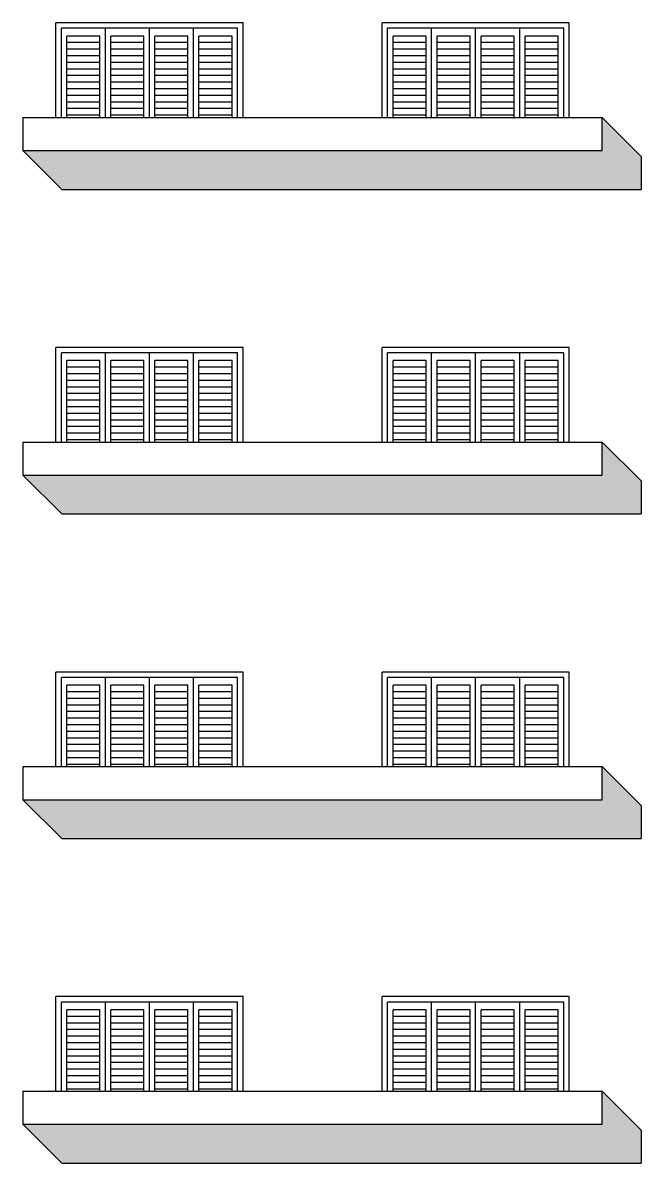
# Model space of a CAD drawing. Header units: millimetres. Extents: x 935 to 1399, y 512 to 900.
# Drawn here: x 1008.19 to 1013.81, y 651.81 to 662.17 of the extents above; entities that cross this region are included whole.
import ezdxf

# ---------------------------------------------------------------- set-up
doc = ezdxf.new("R2010")
doc.units = ezdxf.units.MM

msp = doc.modelspace()

# ---------------------------------------------------------------- hatches: boundary and pattern name
h = msp.add_hatch(color=253)
h.paths.add_polyline_path([(1013.81034, 660.95619), (1013.45679, 661.30975), (1013.45679, 661.00975), (1008.19429, 661.00975), (1008.54784, 660.65619), (1013.81034, 660.65619)])
h.paths.add_polyline_path([(1013.81034, 658.00619), (1013.45679, 658.35975), (1013.45679, 658.05975), (1008.19429, 658.05975), (1008.54784, 657.70619), (1013.81034, 657.70619)])
h.paths.add_polyline_path([(1013.81034, 655.05619), (1013.45679, 655.40975), (1013.45679, 655.10975), (1008.19429, 655.10975), (1008.54784, 654.75619), (1013.81034, 654.75619)])
msp.add_hatch(color=253).paths.add_polyline_path([(1013.81034, 652.10619), (1013.45679, 652.45975), (1013.45679, 652.15975), (1008.19429, 652.15975), (1008.54784, 651.80619), (1013.81034, 651.80619)])

# ---------------------------------------------------------------- linework, layer by layer
for p, q in [((1010.19429, 662.16975), (1008.49429, 662.16975)), ((1008.49429, 661.30975), (1008.49429, 662.16975)), ((1010.19429, 661.30975), (1010.19429, 662.16975)), ((1013.15679, 662.16975), (1011.45679, 662.16975)), ((1011.45679, 661.30975), (1011.45679, 662.16975)), ((1013.15679, 661.30975), (1013.15679, 662.16975)), ((1010.14429, 662.11975), (1008.54429, 662.11975)), ((1008.54429, 661.30975), (1008.54429, 662.11975)), ((1008.89429, 662.04975), (1008.59429, 662.04975)), ((1008.59429, 661.30975), (1008.59429, 662.04975)), ((1008.89429, 661.30975), (1008.89429, 662.04975)), ((1008.94429, 661.30975), (1008.94429, 662.11975)), ((1009.29429, 662.04975), (1008.99429, 662.04975)), ((1008.99429, 661.30975), (1008.99429, 662.04975)), ((1009.29429, 661.30975), (1009.29429, 662.04975)), ((1009.34429, 661.30975), (1009.34429, 662.11975)), ((1009.69429, 662.04975), (1009.39429, 662.04975)), ((1009.39429, 661.30975), (1009.39429, 662.04975)), ((1009.69429, 661.30975), (1009.69429, 662.04975)), ((1009.74429, 661.30975), (1009.74429, 662.11975)), ((1010.09429, 662.04975), (1009.79429, 662.04975)), ((1009.79429, 661.30975), (1009.79429, 662.04975)), ((1010.09429, 661.30975), (1010.09429, 662.04975)), ((1010.14429, 661.30975), (1010.14429, 662.11975)), ((1013.10679, 662.11975), (1011.50679, 662.11975)), ((1011.50679, 661.30975), (1011.50679, 662.11975)), ((1011.85679, 662.04975), (1011.55679, 662.04975)), ((1011.55679, 661.30975), (1011.55679, 662.04975)), ((1011.85679, 661.30975), (1011.85679, 662.04975)), ((1011.90679, 661.30975), (1011.90679, 662.11975)), ((1012.25679, 662.04975), (1011.95679, 662.04975)), ((1011.95679, 661.30975), (1011.95679, 662.04975)), ((1012.25679, 661.30975), (1012.25679, 662.04975)), ((1012.30679, 661.30975), (1012.30679, 662.11975)), ((1012.65679, 662.04975), (1012.35679, 662.04975)), ((1012.35679, 661.30975), (1012.35679, 662.04975)), ((1012.65679, 661.30975), (1012.65679, 662.04975)), ((1012.70679, 661.30975), (1012.70679, 662.11975)), ((1013.05679, 662.04975), (1012.75679, 662.04975)), ((1012.75679, 661.30975), (1012.75679, 662.04975)), ((1013.05679, 661.30975), (1013.05679, 662.04975)), ((1013.10679, 661.30975), (1013.10679, 662.11975)), ((1008.89429, 661.98975), (1008.59429, 661.98975)), ((1008.89429, 661.92975), (1008.59429, 661.92975)), ((1009.29429, 661.98975), (1008.99429, 661.98975)), ((1009.29429, 661.92975), (1008.99429, 661.92975)), ((1009.69429, 661.98975), (1009.39429, 661.98975)), ((1009.69429, 661.92975), (1009.39429, 661.92975)), ((1010.09429, 661.98975), (1009.79429, 661.98975)), ((1010.09429, 661.92975), (1009.79429, 661.92975)), ((1011.85679, 661.98975), (1011.55679, 661.98975)), ((1011.85679, 661.92975), (1011.55679, 661.92975)), ((1012.25679, 661.98975), (1011.95679, 661.98975)), ((1012.25679, 661.92975), (1011.95679, 661.92975)), ((1012.65679, 661.98975), (1012.35679, 661.98975)), ((1012.65679, 661.92975), (1012.35679, 661.92975)), ((1013.05679, 661.98975), (1012.75679, 661.98975)), ((1013.05679, 661.92975), (1012.75679, 661.92975)), ((1008.89429, 661.86975), (1008.59429, 661.86975)), ((1009.29429, 661.86975), (1008.99429, 661.86975)), ((1009.69429, 661.86975), (1009.39429, 661.86975)), ((1010.09429, 661.86975), (1009.79429, 661.86975)), ((1011.85679, 661.86975), (1011.55679, 661.86975)), ((1012.25679, 661.86975), (1011.95679, 661.86975)), ((1012.65679, 661.86975), (1012.35679, 661.86975)), ((1013.05679, 661.86975), (1012.75679, 661.86975)), ((1008.89429, 661.80975), (1008.59429, 661.80975)), ((1008.89429, 661.74975), (1008.59429, 661.74975)), ((1009.29429, 661.80975), (1008.99429, 661.80975)), ((1009.29429, 661.74975), (1008.99429, 661.74975)), ((1009.69429, 661.80975), (1009.39429, 661.80975)), ((1009.69429, 661.74975), (1009.39429, 661.74975)), ((1010.09429, 661.80975), (1009.79429, 661.80975)), ((1010.09429, 661.74975), (1009.79429, 661.74975)), ((1011.85679, 661.80975), (1011.55679, 661.80975)), ((1011.85679, 661.74975), (1011.55679, 661.74975)), ((1012.25679, 661.80975), (1011.95679, 661.80975)), ((1012.25679, 661.74975), (1011.95679, 661.74975)), ((1012.65679, 661.80975), (1012.35679, 661.80975)), ((1012.65679, 661.74975), (1012.35679, 661.74975)), ((1013.05679, 661.80975), (1012.75679, 661.80975)), ((1013.05679, 661.74975), (1012.75679, 661.74975)), ((1008.89429, 661.68975), (1008.59429, 661.68975)), ((1008.89429, 661.62975), (1008.59429, 661.62975)), ((1009.29429, 661.68975), (1008.99429, 661.68975)), ((1009.29429, 661.62975), (1008.99429, 661.62975)), ((1009.69429, 661.68975), (1009.39429, 661.68975)), ((1009.69429, 661.62975), (1009.39429, 661.62975)), ((1010.09429, 661.68975), (1009.79429, 661.68975)), ((1010.09429, 661.62975), (1009.79429, 661.62975)), ((1011.85679, 661.68975), (1011.55679, 661.68975)), ((1011.85679, 661.62975), (1011.55679, 661.62975)), ((1012.25679, 661.68975), (1011.95679, 661.68975)), ((1012.25679, 661.62975), (1011.95679, 661.62975)), ((1012.65679, 661.68975), (1012.35679, 661.68975)), ((1012.65679, 661.62975), (1012.35679, 661.62975)), ((1013.05679, 661.68975), (1012.75679, 661.68975)), ((1013.05679, 661.62975), (1012.75679, 661.62975)), ((1008.89429, 661.56975), (1008.59429, 661.56975)), ((1008.89429, 661.50975), (1008.59429, 661.50975)), ((1009.29429, 661.56975), (1008.99429, 661.56975)), ((1009.29429, 661.50975), (1008.99429, 661.50975)), ((1009.69429, 661.56975), (1009.39429, 661.56975)), ((1009.69429, 661.50975), (1009.39429, 661.50975)), ((1010.09429, 661.56975), (1009.79429, 661.56975)), ((1010.09429, 661.50975), (1009.79429, 661.50975)), ((1011.85679, 661.56975), (1011.55679, 661.56975)), ((1011.85679, 661.50975), (1011.55679, 661.50975)), ((1012.25679, 661.56975), (1011.95679, 661.56975)), ((1012.25679, 661.50975), (1011.95679, 661.50975)), ((1012.65679, 661.56975), (1012.35679, 661.56975)), ((1012.65679, 661.50975), (1012.35679, 661.50975)), ((1013.05679, 661.56975), (1012.75679, 661.56975)), ((1013.05679, 661.50975), (1012.75679, 661.50975)), ((1008.89429, 661.44975), (1008.59429, 661.44975)), ((1009.29429, 661.44975), (1008.99429, 661.44975)), ((1009.69429, 661.44975), (1009.39429, 661.44975)), ((1010.09429, 661.44975), (1009.79429, 661.44975)), ((1011.85679, 661.44975), (1011.55679, 661.44975)), ((1012.25679, 661.44975), (1011.95679, 661.44975)), ((1012.65679, 661.44975), (1012.35679, 661.44975)), ((1013.05679, 661.44975), (1012.75679, 661.44975)), ((1008.89429, 661.38975), (1008.59429, 661.38975)), ((1008.89429, 661.32975), (1008.59429, 661.32975)), ((1009.29429, 661.38975), (1008.99429, 661.38975)), ((1009.29429, 661.32975), (1008.99429, 661.32975)), ((1009.69429, 661.38975), (1009.39429, 661.38975)), ((1009.69429, 661.32975), (1009.39429, 661.32975)), ((1010.09429, 661.38975), (1009.79429, 661.38975)), ((1010.09429, 661.32975), (1009.79429, 661.32975)), ((1011.85679, 661.38975), (1011.55679, 661.38975)), ((1011.85679, 661.32975), (1011.55679, 661.32975)), ((1012.25679, 661.38975), (1011.95679, 661.38975)), ((1012.25679, 661.32975), (1011.95679, 661.32975)), ((1012.65679, 661.38975), (1012.35679, 661.38975)), ((1012.65679, 661.32975), (1012.35679, 661.32975)), ((1013.05679, 661.38975), (1012.75679, 661.38975)), ((1013.05679, 661.32975), (1012.75679, 661.32975)), ((1010.19429, 659.21975), (1008.49429, 659.21975)), ((1008.49429, 658.35975), (1008.49429, 659.21975)), ((1010.14429, 659.16975), (1008.54429, 659.16975)), ((1008.54429, 658.35975), (1008.54429, 659.16975)), ((1008.94429, 658.35975), (1008.94429, 659.16975)), ((1009.34429, 658.35975), (1009.34429, 659.16975)), ((1009.74429, 658.35975), (1009.74429, 659.16975)), ((1010.14429, 658.35975), (1010.14429, 659.16975)), ((1010.19429, 658.35975), (1010.19429, 659.21975)), ((1013.15679, 659.21975), (1011.45679, 659.21975)), ((1011.45679, 658.35975), (1011.45679, 659.21975)), ((1013.10679, 659.16975), (1011.50679, 659.16975)), ((1011.50679, 658.35975), (1011.50679, 659.16975)), ((1011.90679, 658.35975), (1011.90679, 659.16975)), ((1012.30679, 658.35975), (1012.30679, 659.16975)), ((1012.70679, 658.35975), (1012.70679, 659.16975)), ((1013.10679, 658.35975), (1013.10679, 659.16975)), ((1013.15679, 658.35975), (1013.15679, 659.21975)), ((1008.89429, 659.09975), (1008.59429, 659.09975)), ((1008.59429, 658.35975), (1008.59429, 659.09975)), ((1008.89429, 659.03975), (1008.59429, 659.03975)), ((1008.89429, 658.35975), (1008.89429, 659.09975)), ((1009.29429, 659.09975), (1008.99429, 659.09975)), ((1008.99429, 658.35975), (1008.99429, 659.09975)), ((1009.29429, 659.03975), (1008.99429, 659.03975)), ((1009.29429, 658.35975), (1009.29429, 659.09975)), ((1009.69429, 659.09975), (1009.39429, 659.09975)), ((1009.39429, 658.35975), (1009.39429, 659.09975)), ((1009.69429, 659.03975), (1009.39429, 659.03975)), ((1009.69429, 658.35975), (1009.69429, 659.09975)), ((1010.09429, 659.09975), (1009.79429, 659.09975)), ((1009.79429, 658.35975), (1009.79429, 659.09975)), ((1010.09429, 659.03975), (1009.79429, 659.03975)), ((1010.09429, 658.35975), (1010.09429, 659.09975)), ((1011.85679, 659.09975), (1011.55679, 659.09975)), ((1011.55679, 658.35975), (1011.55679, 659.09975)), ((1011.85679, 659.03975), (1011.55679, 659.03975)), ((1011.85679, 658.35975), (1011.85679, 659.09975)), ((1012.25679, 659.09975), (1011.95679, 659.09975)), ((1011.95679, 658.35975), (1011.95679, 659.09975)), ((1012.25679, 659.03975), (1011.95679, 659.03975)), ((1012.25679, 658.35975), (1012.25679, 659.09975)), ((1012.65679, 659.09975), (1012.35679, 659.09975)), ((1012.35679, 658.35975), (1012.35679, 659.09975)), ((1012.65679, 659.03975), (1012.35679, 659.03975)), ((1012.65679, 658.35975), (1012.65679, 659.09975)), ((1013.05679, 659.09975), (1012.75679, 659.09975)), ((1012.75679, 658.35975), (1012.75679, 659.09975)), ((1013.05679, 659.03975), (1012.75679, 659.03975)), ((1013.05679, 658.35975), (1013.05679, 659.09975)), ((1008.89429, 658.97975), (1008.59429, 658.97975)), ((1008.89429, 658.91975), (1008.59429, 658.91975)), ((1009.29429, 658.97975), (1008.99429, 658.97975)), ((1009.29429, 658.91975), (1008.99429, 658.91975)), ((1009.69429, 658.97975), (1009.39429, 658.97975)), ((1009.69429, 658.91975), (1009.39429, 658.91975)), ((1010.09429, 658.97975), (1009.79429, 658.97975)), ((1010.09429, 658.91975), (1009.79429, 658.91975)), ((1011.85679, 658.97975), (1011.55679, 658.97975)), ((1011.85679, 658.91975), (1011.55679, 658.91975)), ((1012.25679, 658.97975), (1011.95679, 658.97975)), ((1012.25679, 658.91975), (1011.95679, 658.91975)), ((1012.65679, 658.97975), (1012.35679, 658.97975)), ((1012.65679, 658.91975), (1012.35679, 658.91975)), ((1013.05679, 658.97975), (1012.75679, 658.97975)), ((1013.05679, 658.91975), (1012.75679, 658.91975)), ((1008.89429, 658.85975), (1008.59429, 658.85975)), ((1009.29429, 658.85975), (1008.99429, 658.85975)), ((1009.69429, 658.85975), (1009.39429, 658.85975)), ((1010.09429, 658.85975), (1009.79429, 658.85975)), ((1011.85679, 658.85975), (1011.55679, 658.85975)), ((1012.25679, 658.85975), (1011.95679, 658.85975)), ((1012.65679, 658.85975), (1012.35679, 658.85975)), ((1013.05679, 658.85975), (1012.75679, 658.85975)), ((1008.89429, 658.79975), (1008.59429, 658.79975)), ((1008.89429, 658.73975), (1008.59429, 658.73975)), ((1009.29429, 658.79975), (1008.99429, 658.79975)), ((1009.29429, 658.73975), (1008.99429, 658.73975)), ((1009.69429, 658.79975), (1009.39429, 658.79975)), ((1009.69429, 658.73975), (1009.39429, 658.73975)), ((1010.09429, 658.79975), (1009.79429, 658.79975)), ((1010.09429, 658.73975), (1009.79429, 658.73975)), ((1011.85679, 658.79975), (1011.55679, 658.79975)), ((1011.85679, 658.73975), (1011.55679, 658.73975)), ((1012.25679, 658.79975), (1011.95679, 658.79975)), ((1012.25679, 658.73975), (1011.95679, 658.73975)), ((1012.65679, 658.79975), (1012.35679, 658.79975)), ((1012.65679, 658.73975), (1012.35679, 658.73975)), ((1013.05679, 658.79975), (1012.75679, 658.79975)), ((1013.05679, 658.73975), (1012.75679, 658.73975)), ((1008.89429, 658.67975), (1008.59429, 658.67975)), ((1008.89429, 658.61975), (1008.59429, 658.61975)), ((1009.29429, 658.67975), (1008.99429, 658.67975)), ((1009.29429, 658.61975), (1008.99429, 658.61975)), ((1009.69429, 658.67975), (1009.39429, 658.67975)), ((1009.69429, 658.61975), (1009.39429, 658.61975)), ((1010.09429, 658.67975), (1009.79429, 658.67975)), ((1010.09429, 658.61975), (1009.79429, 658.61975)), ((1011.85679, 658.67975), (1011.55679, 658.67975)), ((1011.85679, 658.61975), (1011.55679, 658.61975)), ((1012.25679, 658.67975), (1011.95679, 658.67975)), ((1012.25679, 658.61975), (1011.95679, 658.61975)), ((1012.65679, 658.67975), (1012.35679, 658.67975)), ((1012.65679, 658.61975), (1012.35679, 658.61975)), ((1013.05679, 658.67975), (1012.75679, 658.67975)), ((1013.05679, 658.61975), (1012.75679, 658.61975)), ((1008.89429, 658.55975), (1008.59429, 658.55975)), ((1009.29429, 658.55975), (1008.99429, 658.55975)), ((1009.69429, 658.55975), (1009.39429, 658.55975)), ((1010.09429, 658.55975), (1009.79429, 658.55975)), ((1011.85679, 658.55975), (1011.55679, 658.55975)), ((1012.25679, 658.55975), (1011.95679, 658.55975)), ((1012.65679, 658.55975), (1012.35679, 658.55975)), ((1013.05679, 658.55975), (1012.75679, 658.55975)), ((1008.89429, 658.49975), (1008.59429, 658.49975)), ((1008.89429, 658.43975), (1008.59429, 658.43975)), ((1009.29429, 658.49975), (1008.99429, 658.49975)), ((1009.29429, 658.43975), (1008.99429, 658.43975)), ((1009.69429, 658.49975), (1009.39429, 658.49975)), ((1009.69429, 658.43975), (1009.39429, 658.43975)), ((1010.09429, 658.49975), (1009.79429, 658.49975)), ((1010.09429, 658.43975), (1009.79429, 658.43975)), ((1011.85679, 658.49975), (1011.55679, 658.49975)), ((1011.85679, 658.43975), (1011.55679, 658.43975)), ((1012.25679, 658.49975), (1011.95679, 658.49975)), ((1012.25679, 658.43975), (1011.95679, 658.43975)), ((1012.65679, 658.49975), (1012.35679, 658.49975)), ((1012.65679, 658.43975), (1012.35679, 658.43975)), ((1013.05679, 658.49975), (1012.75679, 658.49975)), ((1013.05679, 658.43975), (1012.75679, 658.43975)), ((1008.89429, 658.37975), (1008.59429, 658.37975)), ((1009.29429, 658.37975), (1008.99429, 658.37975)), ((1009.69429, 658.37975), (1009.39429, 658.37975)), ((1010.09429, 658.37975), (1009.79429, 658.37975)), ((1011.85679, 658.37975), (1011.55679, 658.37975)), ((1012.25679, 658.37975), (1011.95679, 658.37975)), ((1012.65679, 658.37975), (1012.35679, 658.37975)), ((1013.05679, 658.37975), (1012.75679, 658.37975)), ((1010.19429, 656.26975), (1008.49429, 656.26975)), ((1008.49429, 655.40975), (1008.49429, 656.26975)), ((1010.19429, 655.40975), (1010.19429, 656.26975)), ((1013.15679, 656.26975), (1011.45679, 656.26975)), ((1011.45679, 655.40975), (1011.45679, 656.26975)), ((1013.15679, 655.40975), (1013.15679, 656.26975)), ((1010.14429, 656.21975), (1008.54429, 656.21975)), ((1008.54429, 655.40975), (1008.54429, 656.21975)), ((1008.89429, 656.14975), (1008.59429, 656.14975)), ((1008.59429, 655.40975), (1008.59429, 656.14975)), ((1008.89429, 655.40975), (1008.89429, 656.14975)), ((1008.94429, 655.40975), (1008.94429, 656.21975)), ((1009.29429, 656.14975), (1008.99429, 656.14975)), ((1008.99429, 655.40975), (1008.99429, 656.14975)), ((1009.29429, 655.40975), (1009.29429, 656.14975)), ((1009.34429, 655.40975), (1009.34429, 656.21975)), ((1009.69429, 656.14975), (1009.39429, 656.14975)), ((1009.39429, 655.40975), (1009.39429, 656.14975)), ((1009.69429, 655.40975), (1009.69429, 656.14975)), ((1009.74429, 655.40975), (1009.74429, 656.21975)), ((1010.09429, 656.14975), (1009.79429, 656.14975)), ((1009.79429, 655.40975), (1009.79429, 656.14975)), ((1010.09429, 655.40975), (1010.09429, 656.14975)), ((1010.14429, 655.40975), (1010.14429, 656.21975)), ((1013.10679, 656.21975), (1011.50679, 656.21975)), ((1011.50679, 655.40975), (1011.50679, 656.21975)), ((1011.85679, 656.14975), (1011.55679, 656.14975)), ((1011.55679, 655.40975), (1011.55679, 656.14975)), ((1011.85679, 655.40975), (1011.85679, 656.14975)), ((1011.90679, 655.40975), (1011.90679, 656.21975)), ((1012.25679, 656.14975), (1011.95679, 656.14975)), ((1011.95679, 655.40975), (1011.95679, 656.14975)), ((1012.25679, 655.40975), (1012.25679, 656.14975)), ((1012.30679, 655.40975), (1012.30679, 656.21975)), ((1012.65679, 656.14975), (1012.35679, 656.14975)), ((1012.35679, 655.40975), (1012.35679, 656.14975)), ((1012.65679, 655.40975), (1012.65679, 656.14975)), ((1012.70679, 655.40975), (1012.70679, 656.21975)), ((1013.05679, 656.14975), (1012.75679, 656.14975)), ((1012.75679, 655.40975), (1012.75679, 656.14975)), ((1013.05679, 655.40975), (1013.05679, 656.14975)), ((1013.10679, 655.40975), (1013.10679, 656.21975)), ((1008.89429, 656.08975), (1008.59429, 656.08975)), ((1008.89429, 656.02975), (1008.59429, 656.02975)), ((1009.29429, 656.08975), (1008.99429, 656.08975)), ((1009.29429, 656.02975), (1008.99429, 656.02975)), ((1009.69429, 656.08975), (1009.39429, 656.08975)), ((1009.69429, 656.02975), (1009.39429, 656.02975)), ((1010.09429, 656.08975), (1009.79429, 656.08975)), ((1010.09429, 656.02975), (1009.79429, 656.02975)), ((1011.85679, 656.08975), (1011.55679, 656.08975)), ((1011.85679, 656.02975), (1011.55679, 656.02975)), ((1012.25679, 656.08975), (1011.95679, 656.08975)), ((1012.25679, 656.02975), (1011.95679, 656.02975)), ((1012.65679, 656.08975), (1012.35679, 656.08975)), ((1012.65679, 656.02975), (1012.35679, 656.02975)), ((1013.05679, 656.08975), (1012.75679, 656.08975)), ((1013.05679, 656.02975), (1012.75679, 656.02975)), ((1008.89429, 655.96975), (1008.59429, 655.96975)), ((1008.89429, 655.90975), (1008.59429, 655.90975)), ((1009.29429, 655.96975), (1008.99429, 655.96975)), ((1009.29429, 655.90975), (1008.99429, 655.90975)), ((1009.69429, 655.96975), (1009.39429, 655.96975)), ((1009.69429, 655.90975), (1009.39429, 655.90975)), ((1010.09429, 655.96975), (1009.79429, 655.96975)), ((1010.09429, 655.90975), (1009.79429, 655.90975)), ((1011.85679, 655.96975), (1011.55679, 655.96975)), ((1011.85679, 655.90975), (1011.55679, 655.90975)), ((1012.25679, 655.96975), (1011.95679, 655.96975)), ((1012.25679, 655.90975), (1011.95679, 655.90975)), ((1012.65679, 655.96975), (1012.35679, 655.96975)), ((1012.65679, 655.90975), (1012.35679, 655.90975)), ((1013.05679, 655.96975), (1012.75679, 655.96975)), ((1013.05679, 655.90975), (1012.75679, 655.90975)), ((1008.89429, 655.84975), (1008.59429, 655.84975)), ((1009.29429, 655.84975), (1008.99429, 655.84975)), ((1009.69429, 655.84975), (1009.39429, 655.84975)), ((1010.09429, 655.84975), (1009.79429, 655.84975)), ((1011.85679, 655.84975), (1011.55679, 655.84975)), ((1012.25679, 655.84975), (1011.95679, 655.84975)), ((1012.65679, 655.84975), (1012.35679, 655.84975)), ((1013.05679, 655.84975), (1012.75679, 655.84975)), ((1008.89429, 655.78975), (1008.59429, 655.78975)), ((1008.89429, 655.72975), (1008.59429, 655.72975)), ((1009.29429, 655.78975), (1008.99429, 655.78975)), ((1009.29429, 655.72975), (1008.99429, 655.72975)), ((1009.69429, 655.78975), (1009.39429, 655.78975)), ((1009.69429, 655.72975), (1009.39429, 655.72975)), ((1010.09429, 655.78975), (1009.79429, 655.78975)), ((1010.09429, 655.72975), (1009.79429, 655.72975)), ((1011.85679, 655.78975), (1011.55679, 655.78975)), ((1011.85679, 655.72975), (1011.55679, 655.72975)), ((1012.25679, 655.78975), (1011.95679, 655.78975)), ((1012.25679, 655.72975), (1011.95679, 655.72975)), ((1012.65679, 655.78975), (1012.35679, 655.78975)), ((1012.65679, 655.72975), (1012.35679, 655.72975)), ((1013.05679, 655.78975), (1012.75679, 655.78975)), ((1013.05679, 655.72975), (1012.75679, 655.72975)), ((1008.89429, 655.66975), (1008.59429, 655.66975)), ((1008.89429, 655.60975), (1008.59429, 655.60975)), ((1009.29429, 655.66975), (1008.99429, 655.66975)), ((1009.29429, 655.60975), (1008.99429, 655.60975)), ((1009.69429, 655.66975), (1009.39429, 655.66975)), ((1009.69429, 655.60975), (1009.39429, 655.60975)), ((1010.09429, 655.66975), (1009.79429, 655.66975)), ((1010.09429, 655.60975), (1009.79429, 655.60975)), ((1011.85679, 655.66975), (1011.55679, 655.66975)), ((1011.85679, 655.60975), (1011.55679, 655.60975)), ((1012.25679, 655.66975), (1011.95679, 655.66975)), ((1012.25679, 655.60975), (1011.95679, 655.60975)), ((1012.65679, 655.66975), (1012.35679, 655.66975)), ((1012.65679, 655.60975), (1012.35679, 655.60975)), ((1013.05679, 655.66975), (1012.75679, 655.66975)), ((1013.05679, 655.60975), (1012.75679, 655.60975)), ((1008.89429, 655.54975), (1008.59429, 655.54975)), ((1009.29429, 655.54975), (1008.99429, 655.54975)), ((1009.69429, 655.54975), (1009.39429, 655.54975)), ((1010.09429, 655.54975), (1009.79429, 655.54975)), ((1011.85679, 655.54975), (1011.55679, 655.54975)), ((1012.25679, 655.54975), (1011.95679, 655.54975)), ((1012.65679, 655.54975), (1012.35679, 655.54975)), ((1013.05679, 655.54975), (1012.75679, 655.54975)), ((1008.89429, 655.48975), (1008.59429, 655.48975)), ((1008.89429, 655.42975), (1008.59429, 655.42975)), ((1009.29429, 655.48975), (1008.99429, 655.48975)), ((1009.29429, 655.42975), (1008.99429, 655.42975)), ((1009.69429, 655.48975), (1009.39429, 655.48975)), ((1009.69429, 655.42975), (1009.39429, 655.42975)), ((1010.09429, 655.48975), (1009.79429, 655.48975)), ((1010.09429, 655.42975), (1009.79429, 655.42975)), ((1011.85679, 655.48975), (1011.55679, 655.48975)), ((1011.85679, 655.42975), (1011.55679, 655.42975)), ((1012.25679, 655.48975), (1011.95679, 655.48975)), ((1012.25679, 655.42975), (1011.95679, 655.42975)), ((1012.65679, 655.48975), (1012.35679, 655.48975)), ((1012.65679, 655.42975), (1012.35679, 655.42975)), ((1013.05679, 655.48975), (1012.75679, 655.48975)), ((1013.05679, 655.42975), (1012.75679, 655.42975)), ((1010.19429, 653.31975), (1008.49429, 653.31975)), ((1008.49429, 652.45975), (1008.49429, 653.31975)), ((1010.19429, 652.45975), (1010.19429, 653.31975)), ((1013.15679, 653.31975), (1011.45679, 653.31975)), ((1011.45679, 652.45975), (1011.45679, 653.31975)), ((1013.15679, 652.45975), (1013.15679, 653.31975)), ((1010.14429, 653.26975), (1008.54429, 653.26975)), ((1008.54429, 652.45975), (1008.54429, 653.26975)), ((1008.94429, 652.45975), (1008.94429, 653.26975)), ((1009.34429, 652.45975), (1009.34429, 653.26975)), ((1009.74429, 652.45975), (1009.74429, 653.26975)), ((1010.14429, 652.45975), (1010.14429, 653.26975)), ((1013.10679, 653.26975), (1011.50679, 653.26975)), ((1011.50679, 652.45975), (1011.50679, 653.26975)), ((1011.90679, 652.45975), (1011.90679, 653.26975)), ((1012.30679, 652.45975), (1012.30679, 653.26975)), ((1012.70679, 652.45975), (1012.70679, 653.26975)), ((1013.10679, 652.45975), (1013.10679, 653.26975)), ((1008.89429, 653.19975), (1008.59429, 653.19975)), ((1008.59429, 652.45975), (1008.59429, 653.19975)), ((1008.89429, 653.13975), (1008.59429, 653.13975)), ((1008.89429, 652.45975), (1008.89429, 653.19975)), ((1009.29429, 653.19975), (1008.99429, 653.19975)), ((1008.99429, 652.45975), (1008.99429, 653.19975)), ((1009.29429, 653.13975), (1008.99429, 653.13975)), ((1009.29429, 652.45975), (1009.29429, 653.19975)), ((1009.69429, 653.19975), (1009.39429, 653.19975)), ((1009.39429, 652.45975), (1009.39429, 653.19975)), ((1009.69429, 653.13975), (1009.39429, 653.13975)), ((1009.69429, 652.45975), (1009.69429, 653.19975)), ((1010.09429, 653.19975), (1009.79429, 653.19975)), ((1009.79429, 652.45975), (1009.79429, 653.19975)), ((1010.09429, 653.13975), (1009.79429, 653.13975)), ((1010.09429, 652.45975), (1010.09429, 653.19975)), ((1011.85679, 653.19975), (1011.55679, 653.19975)), ((1011.55679, 652.45975), (1011.55679, 653.19975)), ((1011.85679, 653.13975), (1011.55679, 653.13975)), ((1011.85679, 652.45975), (1011.85679, 653.19975)), ((1012.25679, 653.19975), (1011.95679, 653.19975)), ((1011.95679, 652.45975), (1011.95679, 653.19975)), ((1012.25679, 653.13975), (1011.95679, 653.13975)), ((1012.25679, 652.45975), (1012.25679, 653.19975)), ((1012.65679, 653.19975), (1012.35679, 653.19975)), ((1012.35679, 652.45975), (1012.35679, 653.19975)), ((1012.65679, 653.13975), (1012.35679, 653.13975)), ((1012.65679, 652.45975), (1012.65679, 653.19975)), ((1013.05679, 653.19975), (1012.75679, 653.19975)), ((1012.75679, 652.45975), (1012.75679, 653.19975)), ((1013.05679, 653.13975), (1012.75679, 653.13975)), ((1013.05679, 652.45975), (1013.05679, 653.19975)), ((1008.89429, 653.07975), (1008.59429, 653.07975)), ((1008.89429, 653.01975), (1008.59429, 653.01975)), ((1009.29429, 653.07975), (1008.99429, 653.07975)), ((1009.29429, 653.01975), (1008.99429, 653.01975)), ((1009.69429, 653.07975), (1009.39429, 653.07975)), ((1009.69429, 653.01975), (1009.39429, 653.01975)), ((1010.09429, 653.07975), (1009.79429, 653.07975)), ((1010.09429, 653.01975), (1009.79429, 653.01975)), ((1011.85679, 653.07975), (1011.55679, 653.07975)), ((1011.85679, 653.01975), (1011.55679, 653.01975)), ((1012.25679, 653.07975), (1011.95679, 653.07975)), ((1012.25679, 653.01975), (1011.95679, 653.01975)), ((1012.65679, 653.07975), (1012.35679, 653.07975)), ((1012.65679, 653.01975), (1012.35679, 653.01975)), ((1013.05679, 653.07975), (1012.75679, 653.07975)), ((1013.05679, 653.01975), (1012.75679, 653.01975)), ((1008.89429, 652.95975), (1008.59429, 652.95975)), ((1009.29429, 652.95975), (1008.99429, 652.95975)), ((1009.69429, 652.95975), (1009.39429, 652.95975)), ((1010.09429, 652.95975), (1009.79429, 652.95975)), ((1011.85679, 652.95975), (1011.55679, 652.95975)), ((1012.25679, 652.95975), (1011.95679, 652.95975)), ((1012.65679, 652.95975), (1012.35679, 652.95975)), ((1013.05679, 652.95975), (1012.75679, 652.95975)), ((1008.89429, 652.89975), (1008.59429, 652.89975)), ((1008.89429, 652.83975), (1008.59429, 652.83975)), ((1009.29429, 652.89975), (1008.99429, 652.89975)), ((1009.29429, 652.83975), (1008.99429, 652.83975)), ((1009.69429, 652.89975), (1009.39429, 652.89975)), ((1009.69429, 652.83975), (1009.39429, 652.83975)), ((1010.09429, 652.89975), (1009.79429, 652.89975)), ((1010.09429, 652.83975), (1009.79429, 652.83975)), ((1011.85679, 652.89975), (1011.55679, 652.89975)), ((1011.85679, 652.83975), (1011.55679, 652.83975)), ((1012.25679, 652.89975), (1011.95679, 652.89975)), ((1012.25679, 652.83975), (1011.95679, 652.83975)), ((1012.65679, 652.89975), (1012.35679, 652.89975)), ((1012.65679, 652.83975), (1012.35679, 652.83975)), ((1013.05679, 652.89975), (1012.75679, 652.89975)), ((1013.05679, 652.83975), (1012.75679, 652.83975)), ((1008.89429, 652.77975), (1008.59429, 652.77975)), ((1008.89429, 652.71975), (1008.59429, 652.71975)), ((1009.29429, 652.77975), (1008.99429, 652.77975)), ((1009.29429, 652.71975), (1008.99429, 652.71975)), ((1009.69429, 652.77975), (1009.39429, 652.77975)), ((1009.69429, 652.71975), (1009.39429, 652.71975)), ((1010.09429, 652.77975), (1009.79429, 652.77975)), ((1010.09429, 652.71975), (1009.79429, 652.71975)), ((1011.85679, 652.77975), (1011.55679, 652.77975)), ((1011.85679, 652.71975), (1011.55679, 652.71975)), ((1012.25679, 652.77975), (1011.95679, 652.77975)), ((1012.25679, 652.71975), (1011.95679, 652.71975)), ((1012.65679, 652.77975), (1012.35679, 652.77975)), ((1012.65679, 652.71975), (1012.35679, 652.71975)), ((1013.05679, 652.77975), (1012.75679, 652.77975)), ((1013.05679, 652.71975), (1012.75679, 652.71975)), ((1008.89429, 652.65975), (1008.59429, 652.65975)), ((1008.89429, 652.59975), (1008.59429, 652.59975)), ((1009.29429, 652.65975), (1008.99429, 652.65975)), ((1009.29429, 652.59975), (1008.99429, 652.59975)), ((1009.69429, 652.65975), (1009.39429, 652.65975)), ((1009.69429, 652.59975), (1009.39429, 652.59975)), ((1010.09429, 652.65975), (1009.79429, 652.65975)), ((1010.09429, 652.59975), (1009.79429, 652.59975)), ((1011.85679, 652.65975), (1011.55679, 652.65975)), ((1011.85679, 652.59975), (1011.55679, 652.59975)), ((1012.25679, 652.65975), (1011.95679, 652.65975)), ((1012.25679, 652.59975), (1011.95679, 652.59975)), ((1012.65679, 652.65975), (1012.35679, 652.65975)), ((1012.65679, 652.59975), (1012.35679, 652.59975)), ((1013.05679, 652.65975), (1012.75679, 652.65975)), ((1013.05679, 652.59975), (1012.75679, 652.59975)), ((1008.89429, 652.53975), (1008.59429, 652.53975)), ((1009.29429, 652.53975), (1008.99429, 652.53975)), ((1009.69429, 652.53975), (1009.39429, 652.53975)), ((1010.09429, 652.53975), (1009.79429, 652.53975)), ((1011.85679, 652.53975), (1011.55679, 652.53975)), ((1012.25679, 652.53975), (1011.95679, 652.53975)), ((1012.65679, 652.53975), (1012.35679, 652.53975)), ((1013.05679, 652.53975), (1012.75679, 652.53975)), ((1008.89429, 652.47975), (1008.59429, 652.47975)), ((1009.29429, 652.47975), (1008.99429, 652.47975)), ((1009.69429, 652.47975), (1009.39429, 652.47975)), ((1010.09429, 652.47975), (1009.79429, 652.47975)), ((1011.85679, 652.47975), (1011.55679, 652.47975)), ((1012.25679, 652.47975), (1011.95679, 652.47975)), ((1012.65679, 652.47975), (1012.35679, 652.47975)), ((1013.05679, 652.47975), (1012.75679, 652.47975))]:
    msp.add_line(p, q)
at = {"color": 3}
for p, q in [((1008.19429, 661.30975), (1008.19429, 661.00975)), ((1008.19429, 661.30975), (1013.45679, 661.30975)), ((1013.45679, 661.00975), (1013.45679, 661.30975)), ((1008.19429, 661.00975), (1013.45679, 661.00975)), ((1008.19429, 658.35975), (1008.19429, 658.05975)), ((1008.19429, 658.35975), (1013.45679, 658.35975)), ((1013.45679, 658.05975), (1013.45679, 658.35975)), ((1008.19429, 658.05975), (1013.45679, 658.05975)), ((1008.19429, 655.40975), (1008.19429, 655.10975)), ((1008.19429, 655.40975), (1013.45679, 655.40975)), ((1013.45679, 655.10975), (1013.45679, 655.40975)), ((1008.19429, 655.10975), (1013.45679, 655.10975)), ((1008.19429, 652.45975), (1008.19429, 652.15975)), ((1008.19429, 652.45975), (1013.45679, 652.45975)), ((1013.45679, 652.15975), (1013.45679, 652.45975)), ((1008.19429, 652.15975), (1013.45679, 652.15975))]:
    msp.add_line(p, q, dxfattribs=at)
at = {"color": 253}
for p, q in [((1013.45679, 661.30975), (1013.81034, 660.95619)), ((1008.19429, 661.00975), (1008.54784, 660.65619)), ((1013.81034, 660.95619), (1013.81034, 660.65619)), ((1008.54784, 660.65619), (1013.81034, 660.65619)), ((1013.45679, 658.35975), (1013.81034, 658.00619)), ((1008.19429, 658.05975), (1008.54784, 657.70619)), ((1013.81034, 658.00619), (1013.81034, 657.70619)), ((1008.54784, 657.70619), (1013.81034, 657.70619)), ((1013.45679, 655.40975), (1013.81034, 655.05619)), ((1008.19429, 655.10975), (1008.54784, 654.75619)), ((1013.81034, 655.05619), (1013.81034, 654.75619)), ((1008.54784, 654.75619), (1013.81034, 654.75619)), ((1013.45679, 652.45975), (1013.81034, 652.10619)), ((1008.19429, 652.15975), (1008.54784, 651.80619)), ((1013.81034, 652.10619), (1013.81034, 651.80619)), ((1008.54784, 651.80619), (1013.81034, 651.80619))]:
    msp.add_line(p, q, dxfattribs=at)

doc.saveas('drawing.dxf')
